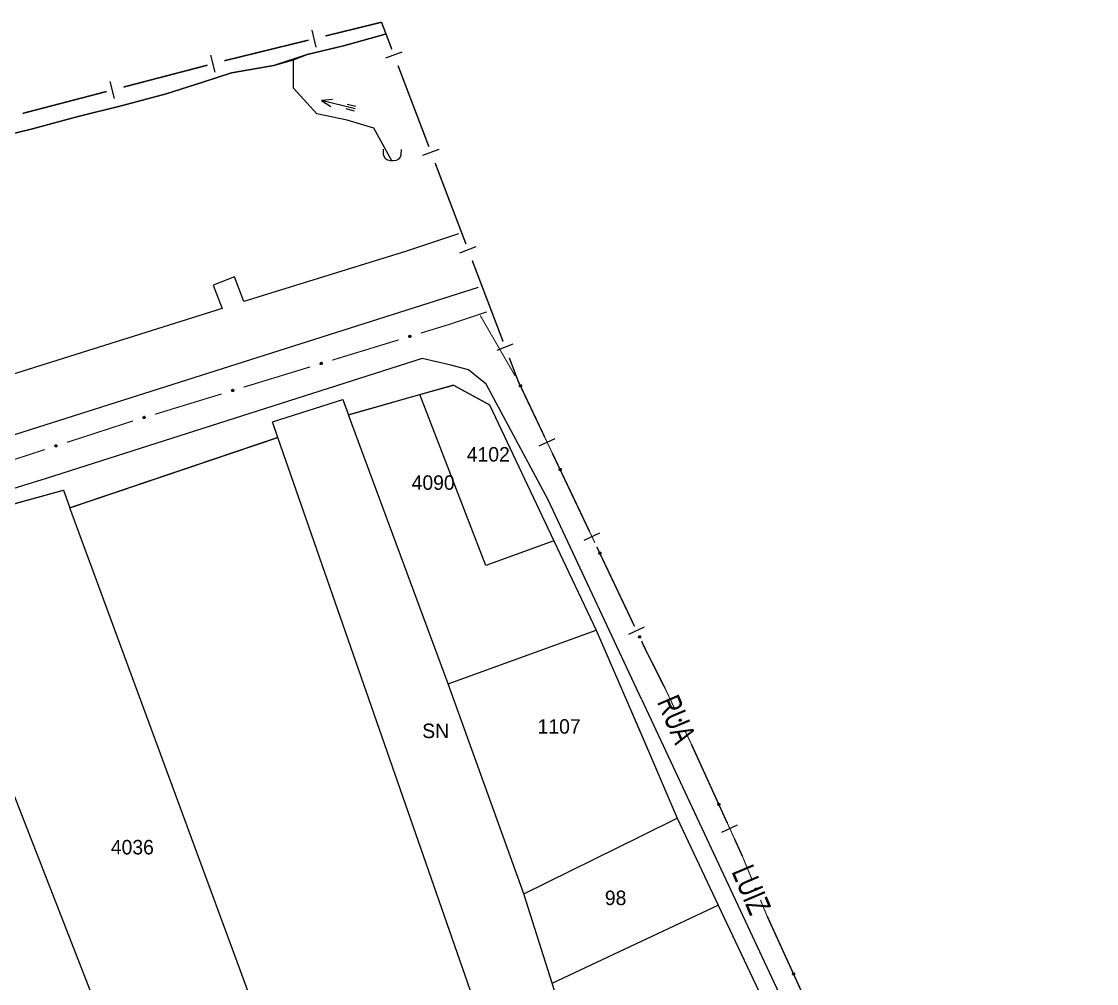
# Model space of a CAD drawing. Extents: x 203555 to 204724, y 4873703 to 4874787.
# Drawn here: x 204530.3 to 204716.1, y 4874621.2 to 4874787.4 of the extents above; entities that cross this region are included whole.
import ezdxf
from ezdxf.enums import TextEntityAlignment as Align

# ---------------------------------------------------------------- set-up
doc = ezdxf.new("R2010")
doc.units = 0
doc.header["$LTSCALE"] = 1.5
doc.header["$MEASUREMENT"] = 0
doc.linetypes.add('TRACO_00', pattern=[10, -10])
for name, color, linetype in [('CD_MALHA_LOTES', 7, 'CONTINUOUS'), ('HD-CURSO-PERENE', 170, 'CONTINUOUS'), ('HD-PRAIA', 251, 'CONTINUOUS'), ('HD-TXT-PERENE', 170, 'CONTINUOUS'), ('LM-LIM-SETORES-BAIRROS', 250, 'CONTINUOUS'), ('RU-QUADRA', 210, 'CONTINUOUS'), ('SV-EIXO-RUA-PAV', 20, 'CONTINUOUS'), ('SV-PONTE-BUEIRO', 251, 'CONTINUOUS'), ('SV-RUA-PAVIM', 7, 'CONTINUOUS'), ('SV-TXT-RUA-PAV', 7, 'CONTINUOUS'), ('Th_NmrPort', 1, 'CONTINUOUS')]:
    doc.layers.add(name, color=color, linetype=linetype)
doc.styles.add('ARIAL', font='ARIAL.SHX')

# ---------------------------------------------------------------- blocks, each defined once
blk = doc.blocks.new('COD035', base_point=(204587.944319, 4874772.283839))
at = {"layer": 'HD-TXT-PERENE'}
for p, q in [((204587.944319, 4874772.689569), (204589.444319, 4874772.689569)), ((204587.944319, 4874772.289569), (204593.944319, 4874772.289569)), ((204587.944319, 4874771.889569), (204589.444319, 4874771.889569))]:
    blk.add_line(p, q, dxfattribs=at)
blk.add_lwpolyline([(204592.144319, 4874771.689569), (204593.944319, 4874772.289569), (204592.144319, 4874772.889569)], dxfattribs=at)
blk = doc.blocks.new('COD119', base_point=(204594.296424, 4874763.285026))
at = {"layer": 'SV-PONTE-BUEIRO'}
blk.add_lwpolyline([(204592.786424, 4874761.285026), (204592.786424, 4874762.118359), (204592.786424, 4874762.243359), (204592.912257, 4874762.576692), (204593.163924, 4874762.951692), (204593.541424, 4874763.160026), (204594.044757, 4874763.285026), (204594.54809, 4874763.285026), (204595.051424, 4874763.160026), (204595.428924, 4874762.951692), (204595.68059, 4874762.576692), (204595.806424, 4874762.243359), (204595.806424, 4874762.118359), (204595.806424, 4874761.285026)], dxfattribs=at)

msp = doc.modelspace()

# ---------------------------------------------------------------- linework, layer by layer
at = {"layer": 'CD_MALHA_LOTES', "linetype": 'Continuous', "flags": 128}
for points in [[(204599.137017, 4874722.943045), (204604.909774, 4874724.578674), (204611.176137, 4874721.172235), (204622.295517, 4874697.669908)], [(204586.771834, 4874719.439544), (204599.137017, 4874722.943045)], [(204610.544125, 4874693.409065), (204599.137017, 4874722.943045)], [(204573.647842, 4874718.204996), (204585.796511, 4874722.066512)], [(204585.796511, 4874722.066512), (204586.771834, 4874719.439544)], [(204604.02483, 4874672.969743), (204586.771834, 4874719.439544)], [(204574.575236, 4874715.543208), (204573.647842, 4874718.204996)], [(204538.643638, 4874703.389101), (204574.575236, 4874715.543208)], [(204619.578952, 4874586.374418), (204574.575236, 4874715.543208)], [(204511.295175, 4874699.189465), (204537.527445, 4874706.416034)], [(204537.527445, 4874706.416034), (204538.643638, 4874703.389101)], [(204589.055451, 4874566.680472), (204538.643638, 4874703.389101)], [(204557.352884, 4874581.007519), (204511.818014, 4874697.797048)], [(204622.295517, 4874697.669908), (204610.544125, 4874693.409065)], [(204622.295517, 4874697.669908), (204629.595174, 4874682.241088)], [(204604.02483, 4874672.969743), (204629.595174, 4874682.241088)], [(204629.595174, 4874682.241088), (204637.404488, 4874664.158387)], [(204617.103073, 4874636.73161), (204604.02483, 4874672.969743)], [(204637.404488, 4874664.158387), (204643.605066, 4874649.800761)], [(204637.404238, 4874646.742894), (204643.605066, 4874649.800761)], [(204643.605066, 4874649.800761), (204650.690312, 4874634.753882)], [(204617.103073, 4874636.73161), (204637.404238, 4874646.742894)], [(204622.016366, 4874621.296795), (204617.103073, 4874636.73161)], [(204637.403976, 4874628.518417), (204650.690312, 4874634.753882)], [(204650.690312, 4874634.753882), (204661.148135, 4874612.586468)], [(204622.016366, 4874621.296795), (204637.403976, 4874628.518417)], [(204629.217815, 4874598.673872), (204622.016366, 4874621.296795)]]:
    msp.add_lwpolyline(points, dxfattribs=at)
at = {"layer": 'HD-CURSO-PERENE', "linetype": 'Continuous'}
for points in [[(204593.234579, 4874785.216819, 2.318532), (204592.574659, 4874785.020332, 2.318532), (204585.934354, 4874783.170425, 2.318532), (204579.674704, 4874781.644089, 2.318532), (204573.915837, 4874779.785849, 2.318532), (204566.549874, 4874778.471308, 2.318532), (204561.624528, 4874776.882024, 2.318532), (204555.25991, 4874774.878509, 2.318532), (204547.736607, 4874772.860782, 2.318532), (204539.861398, 4874770.921882, 2.318532), (204532.16114, 4874768.830327, 2.318532), (204524.109198, 4874766.842765, 2.318532)], [(204594.296424, 4874763.285026, 2.640538), (204591.147954, 4874768.952175, 2.46715), (204586.576058, 4874770.304076, 2.46715), (204581.347375, 4874771.435684, 2.392841), (204577.306108, 4874775.827763, 2.318532), (204577.299394, 4874780.760537, 2.318532)]]:
    msp.add_polyline3d(points, dxfattribs=at)
at = {"layer": 'HD-PRAIA', "linetype": 'TRACO_00'}
for points in [[(204524.109198, 4874766.842765, 2.318532), (204532.16114, 4874768.830327, 2.318532), (204539.861398, 4874770.921882, 2.318532), (204547.736607, 4874772.860782, 2.318532), (204555.25991, 4874774.878509, 2.318532), (204561.624528, 4874776.882024, 2.318532), (204566.549874, 4874778.471308, 2.318532), (204573.915837, 4874779.785849, 2.318532), (204577.299394, 4874780.760537, 2.318532), (204579.674704, 4874781.644089, 2.318532), (204585.934354, 4874783.170425, 2.318532), (204592.574659, 4874785.020332, 2.318532), (204593.234579, 4874785.216819, 2.318532)], [(204605.807576, 4874750.694351, 4.399189), (204596.832905, 4874747.691617, 4.399189), (204568.719614, 4874738.990303, 4.968892), (204567.118673, 4874743.245595, 4.968892), (204563.410737, 4874741.819466, 4.968892), (204564.938707, 4874737.790581, 4.523037), (204524.211007, 4874725.040918, 4.968892)]]:
    msp.add_polyline3d(points, dxfattribs=at)
at = {"layer": 'LM-LIM-SETORES-BAIRROS', "const_width": 0.25}
for points in [[(204591.545614, 4874787.003256), (204592.498938, 4874787.236713)], [(204592.498938, 4874787.236713), (204594.285457, 4874782.546962)], [(204582.803917, 4874784.862525), (204591.545614, 4874787.003256)], [(204565.475525, 4874780.619021), (204579.890018, 4874784.148948)], [(204547.903999, 4874776.035145), (204562.418258, 4874779.821474)], [(204565.32111, 4874780.578739), (204565.475525, 4874780.619021)], [(204595.353415, 4874779.743488), (204600.693206, 4874765.726119)], [(204530.486888, 4874771.491551), (204545.001147, 4874775.277879)], [(204601.761165, 4874762.922646), (204607.100956, 4874748.905277)], [(204608.168914, 4874746.101803), (204613.508705, 4874732.084434)], [(204614.576664, 4874729.28096), (204616.000608, 4874725.542995)], [(204616.000608, 4874725.542995), (204616.120527, 4874725.228199)], [(204616.120527, 4874725.228199), (204620.694747, 4874715.596015)], [(204621.981673, 4874712.886066), (204628.4163, 4874699.336321)], [(204629.703226, 4874696.626373), (204636.137853, 4874683.076628)], [(204637.424779, 4874680.366679), (204637.853754, 4874679.463363)], [(204637.853754, 4874679.463363), (204638.259047, 4874678.609916)], [(204638.259047, 4874678.609916), (204641.441285, 4874672.313147)], [(204641.441285, 4874672.313147), (204641.495471, 4874672.205927)], [(204646.040237, 4874662.565514), (204652.25826, 4874648.915012)], [(204653.501864, 4874646.184912), (204654.745468, 4874643.454812)], [(204654.745468, 4874643.454812), (204654.854329, 4874643.215828)], [(204659.123655, 4874632.886814), (204665.349989, 4874619.240102)]]:
    msp.add_lwpolyline(points, dxfattribs=at)
at = {"layer": 'LM-LIM-SETORES-BAIRROS'}
for points in [[(204581.218106, 4874782.929858), (204580.504529, 4874785.843757)], [(204593.239706, 4874781.078492), (204596.04318, 4874782.14645)], [(204563.764508, 4874778.62247), (204563.007243, 4874781.525321)], [(204546.347398, 4874774.078875), (204545.590132, 4874776.981727)], [(204599.647455, 4874764.257649), (204602.450929, 4874765.325607)], [(204606.055205, 4874747.436806), (204608.858679, 4874748.504765)], [(204612.462955, 4874730.615964), (204615.266428, 4874731.683922)], [(204619.768748, 4874714.049236), (204622.478697, 4874715.336161)], [(204627.490301, 4874697.789542), (204630.20025, 4874699.076468)], [(204635.211854, 4874681.529849), (204637.921803, 4874682.816775)], [(204651.307744, 4874647.383177), (204654.037845, 4874648.626781)]]:
    msp.add_lwpolyline(points, dxfattribs=at)
at = {"layer": 'RU-QUADRA', "linetype": 'Continuous', "const_width": 0.18, "flags": 128}
msp.add_lwpolyline([(204661.128362, 4874612.628381), (204650.690312, 4874634.753882), (204643.605066, 4874649.800761), (204637.404488, 4874664.158387), (204629.595174, 4874682.241088), (204622.295517, 4874697.669908), (204611.176137, 4874721.172235), (204604.909774, 4874724.578674), (204599.137017, 4874722.943045), (204586.771834, 4874719.439544), (204585.796511, 4874722.066512), (204573.647842, 4874718.204996), (204574.575236, 4874715.543208), (204538.643638, 4874703.389101), (204537.527445, 4874706.416034), (204511.295175, 4874699.189465)], dxfattribs=at)
at = {"layer": 'SV-EIXO-RUA-PAV', "const_width": 0.18}
for points in [[(204610.7187, 4874737.209569), (204605.026191, 4874735.31343)], [(204604.507926, 4874735.1408), (204599.291708, 4874733.548837)], [(204605.026191, 4874735.31343), (204604.507926, 4874735.1408)], [(204609.565418, 4874736.585797), (204615.563906, 4874726.192619)], [(204595.465916, 4874732.381225), (204583.988541, 4874728.87839)], [(204580.162749, 4874727.710778), (204568.685374, 4874724.207943)], [(204564.859582, 4874723.040331), (204553.382207, 4874719.537495)], [(204617.358754, 4874722.620798), (204622.506456, 4874711.781002)], [(204548.875513, 4874718.162076), (204538.139867, 4874714.67396)], [(204549.556415, 4874718.369884), (204548.875513, 4874718.162076)], [(204534.33563, 4874713.437926), (204522.922918, 4874709.729825)], [(204624.222356, 4874708.167737), (204629.370058, 4874697.327942)], [(204631.085959, 4874693.714676), (204636.233661, 4874682.874881)], [(204637.949562, 4874679.261616), (204638.259047, 4874678.609916)], [(204638.259047, 4874678.609916), (204641.090974, 4874673.006315)], [(204641.090974, 4874673.006315), (204641.495471, 4874672.205927)], [(204641.495471, 4874672.205927), (204643.245158, 4874668.494472)], [(204644.950834, 4874664.876369), (204645.803673, 4874663.067318)], [(204645.803673, 4874663.067318), (204646.040237, 4874662.565514)], [(204646.040237, 4874662.565514), (204649.955614, 4874653.970039)], [(204651.613753, 4874650.329905), (204654.515497, 4874643.959671)], [(204654.515497, 4874643.959671), (204654.854329, 4874643.215828)], [(204654.854329, 4874643.215828), (204656.452044, 4874639.350389)], [(204657.98, 4874635.653721), (204658.743978, 4874633.805388)], [(204658.743978, 4874633.805388), (204659.123655, 4874632.886814)], [(204659.123655, 4874632.886814), (204662.861662, 4874624.69314)]]:
    msp.add_lwpolyline(points, dxfattribs=at)
at = {"layer": 'SV-EIXO-RUA-PAV'}
for points in [[(204597.548368, 4874732.901685), (204597.526, 4874732.858192), (204597.497881, 4874732.825385), (204597.466554, 4874732.804773), (204597.434121, 4874732.793777), (204597.399674, 4874732.786264), (204597.363273, 4874732.786353), (204597.322893, 4874732.7954), (204597.279106, 4874732.817532), (204597.247391, 4874732.848545), (204597.22554, 4874732.878177), (204597.212127, 4874732.911336), (204597.205389, 4874732.944922), (204597.206732, 4874732.982731), (204597.2163, 4874733.023562), (204597.23962, 4874733.067053), (204597.267407, 4874733.099027), (204597.298232, 4874733.118168), (204597.331653, 4874733.131442), (204597.366913, 4874733.13869), (204597.402644, 4874733.138398), (204597.443738, 4874733.12869), (204597.486359, 4874733.105104), (204597.518565, 4874733.077754), (204597.538134, 4874733.047206), (204597.550462, 4874733.014009), (204597.558417, 4874732.97955), (204597.559851, 4874732.942955), (204597.548368, 4874732.901685)], [(204582.245201, 4874728.231238), (204582.222832, 4874728.187745), (204582.194714, 4874728.154938), (204582.163387, 4874728.134326), (204582.130954, 4874728.12333), (204582.096507, 4874728.115817), (204582.060105, 4874728.115905), (204582.019726, 4874728.124953), (204581.975938, 4874728.147085), (204581.944224, 4874728.178098), (204581.922373, 4874728.20773), (204581.90896, 4874728.240889), (204581.902222, 4874728.274475), (204581.903564, 4874728.312283), (204581.913132, 4874728.353115), (204581.936453, 4874728.396606), (204581.96424, 4874728.42858), (204581.995065, 4874728.447721), (204582.028486, 4874728.460995), (204582.063746, 4874728.468243), (204582.099477, 4874728.46795), (204582.140571, 4874728.458243), (204582.183192, 4874728.434657), (204582.215398, 4874728.407307), (204582.234967, 4874728.376759), (204582.247294, 4874728.343561), (204582.255249, 4874728.309103), (204582.256684, 4874728.272508), (204582.245201, 4874728.231238)], [(204616.538606, 4874724.604441), (204616.584909, 4874724.588691), (204616.621483, 4874724.565686), (204616.646466, 4874724.537719), (204616.662098, 4874724.507249), (204616.67458, 4874724.474276), (204616.679829, 4874724.438255), (204616.6768, 4874724.396985), (204616.661327, 4874724.350426), (204616.635298, 4874724.314508), (204616.60919, 4874724.288548), (204616.578356, 4874724.270418), (204616.546121, 4874724.25883), (204616.508524, 4874724.254614), (204616.466731, 4874724.258092), (204616.420291, 4874724.274784), (204616.384589, 4874724.297583), (204616.361135, 4874724.325269), (204616.343105, 4874724.356383), (204616.330765, 4874724.390199), (204616.325816, 4874724.425587), (204616.329394, 4874724.46766), (204616.346476, 4874724.513278), (204616.368809, 4874724.549146), (204616.396158, 4874724.572983), (204616.427189, 4874724.590044), (204616.460109, 4874724.602965), (204616.496099, 4874724.60975), (204616.538606, 4874724.604441)], [(204566.942034, 4874723.560791), (204566.919665, 4874723.517297), (204566.891547, 4874723.484491), (204566.860219, 4874723.463879), (204566.827787, 4874723.452882), (204566.793339, 4874723.44537), (204566.756938, 4874723.445458), (204566.716559, 4874723.454505), (204566.672771, 4874723.476638), (204566.641057, 4874723.507651), (204566.619206, 4874723.537283), (204566.605793, 4874723.570442), (204566.599055, 4874723.604028), (204566.600397, 4874723.641836), (204566.609965, 4874723.682667), (204566.633286, 4874723.726159), (204566.661073, 4874723.758132), (204566.691898, 4874723.777274), (204566.725319, 4874723.790548), (204566.760578, 4874723.797796), (204566.79631, 4874723.797503), (204566.837403, 4874723.787796), (204566.880024, 4874723.76421), (204566.912231, 4874723.73686), (204566.9318, 4874723.706312), (204566.944127, 4874723.673114), (204566.952082, 4874723.638656), (204566.953517, 4874723.602061), (204566.942034, 4874723.560791)], [(204551.638867, 4874718.890344), (204551.616498, 4874718.84685), (204551.58838, 4874718.814044), (204551.557052, 4874718.793431), (204551.52462, 4874718.782435), (204551.490172, 4874718.774923), (204551.453771, 4874718.775011), (204551.413392, 4874718.784058), (204551.369604, 4874718.80619), (204551.33789, 4874718.837204), (204551.316039, 4874718.866836), (204551.302626, 4874718.899994), (204551.295888, 4874718.933581), (204551.29723, 4874718.971389), (204551.306798, 4874719.01222), (204551.330119, 4874719.055712), (204551.357906, 4874719.087685), (204551.388731, 4874719.106827), (204551.422151, 4874719.1201), (204551.457411, 4874719.127349), (204551.493143, 4874719.127056), (204551.534236, 4874719.117349), (204551.576857, 4874719.093763), (204551.609064, 4874719.066412), (204551.628633, 4874719.035864), (204551.64096, 4874719.002667), (204551.648915, 4874718.968208), (204551.65035, 4874718.931613), (204551.638867, 4874718.890344)], [(204536.408413, 4874713.995649), (204536.386828, 4874713.951761), (204536.359303, 4874713.918455), (204536.32835, 4874713.897284), (204536.29612, 4874713.885708), (204536.261813, 4874713.877579), (204536.225416, 4874713.877015), (204536.18488, 4874713.885336), (204536.140703, 4874713.90668), (204536.108438, 4874713.937119), (204536.086059, 4874713.966355), (204536.072053, 4874713.999268), (204536.064714, 4874714.032728), (204536.065378, 4874714.070554), (204536.074212, 4874714.11155), (204536.096749, 4874714.155453), (204536.123958, 4874714.18792), (204536.154435, 4874714.207611), (204536.187612, 4874714.221482), (204536.222737, 4874714.229361), (204536.258468, 4874714.229709), (204536.299729, 4874714.22074), (204536.342766, 4874714.197922), (204536.375457, 4874714.171154), (204536.395571, 4874714.140962), (204536.408492, 4874714.107991), (204536.417064, 4874714.073681), (204536.419154, 4874714.037117), (204536.408413, 4874713.995649)], [(204623.402208, 4874710.15138), (204623.448511, 4874710.13563), (204623.485086, 4874710.112626), (204623.510068, 4874710.084659), (204623.525701, 4874710.054189), (204623.538182, 4874710.021215), (204623.543432, 4874709.985194), (204623.540403, 4874709.943925), (204623.524929, 4874709.897366), (204623.498901, 4874709.861447), (204623.472793, 4874709.835488), (204623.441959, 4874709.817358), (204623.409723, 4874709.805769), (204623.372127, 4874709.801554), (204623.330334, 4874709.805032), (204623.283894, 4874709.821724), (204623.248192, 4874709.844523), (204623.224738, 4874709.872208), (204623.206707, 4874709.903322), (204623.194368, 4874709.937138), (204623.189419, 4874709.972527), (204623.192997, 4874710.014599), (204623.210079, 4874710.060218), (204623.232412, 4874710.096086), (204623.259761, 4874710.119922), (204623.290792, 4874710.136984), (204623.323712, 4874710.149905), (204623.359701, 4874710.156689), (204623.402208, 4874710.15138)], [(204630.265811, 4874695.69832), (204630.312114, 4874695.68257), (204630.348688, 4874695.659565), (204630.373671, 4874695.631598), (204630.389303, 4874695.601128), (204630.401785, 4874695.568154), (204630.407035, 4874695.532134), (204630.404005, 4874695.490864), (204630.388532, 4874695.444305), (204630.362504, 4874695.408387), (204630.336395, 4874695.382427), (204630.305561, 4874695.364297), (204630.273326, 4874695.352709), (204630.235729, 4874695.348493), (204630.193937, 4874695.351971), (204630.147496, 4874695.368663), (204630.111794, 4874695.391462), (204630.08834, 4874695.419148), (204630.07031, 4874695.450262), (204630.057971, 4874695.484078), (204630.053021, 4874695.519466), (204630.056599, 4874695.561539), (204630.073682, 4874695.607157), (204630.096014, 4874695.643025), (204630.123363, 4874695.666862), (204630.154395, 4874695.683923), (204630.187315, 4874695.696844), (204630.223304, 4874695.703629), (204630.265811, 4874695.69832)], [(204637.129413, 4874681.245259), (204637.175716, 4874681.229509), (204637.212291, 4874681.206505), (204637.237274, 4874681.178538), (204637.252906, 4874681.148068), (204637.265388, 4874681.115094), (204637.270637, 4874681.079073), (204637.267608, 4874681.037804), (204637.252135, 4874680.991244), (204637.226106, 4874680.955326), (204637.199998, 4874680.929367), (204637.169164, 4874680.911237), (204637.136929, 4874680.899648), (204637.099332, 4874680.895433), (204637.057539, 4874680.898911), (204637.011099, 4874680.915603), (204636.975397, 4874680.938402), (204636.951943, 4874680.966087), (204636.933913, 4874680.997201), (204636.921573, 4874681.031017), (204636.916624, 4874681.066406), (204636.920202, 4874681.108478), (204636.937284, 4874681.154097), (204636.959617, 4874681.189965), (204636.986966, 4874681.213801), (204637.017997, 4874681.230862), (204637.050917, 4874681.243784), (204637.086906, 4874681.250568), (204637.129413, 4874681.245259)], [(204644.136298, 4874666.862324), (204644.182557, 4874666.846443), (204644.219066, 4874666.823335), (204644.24397, 4874666.795297), (204644.259516, 4874666.764783), (204644.271904, 4874666.731774), (204644.277052, 4874666.695739), (204644.273906, 4874666.654478), (204644.258301, 4874666.607963), (204644.232171, 4874666.572118), (204644.205989, 4874666.546233), (204644.175104, 4874666.52819), (204644.142836, 4874666.516693), (204644.105228, 4874666.512583), (204644.063445, 4874666.51618), (204644.017052, 4874666.533003), (204643.981415, 4874666.555903), (204643.958039, 4874666.583655), (204643.940097, 4874666.614819), (204643.927853, 4874666.64867), (204643.923004, 4874666.684072), (204643.926701, 4874666.726135), (204643.943912, 4874666.771705), (204643.966346, 4874666.807509), (204643.993762, 4874666.831268), (204644.024842, 4874666.848242), (204644.057798, 4874666.86107), (204644.093807, 4874666.867753), (204644.136298, 4874666.862324)], [(204650.8253, 4874652.326358), (204650.871347, 4874652.309873), (204650.90755, 4874652.286289), (204650.932084, 4874652.257927), (204650.947229, 4874652.227212), (204650.959184, 4874652.194044), (204650.963859, 4874652.157944), (204650.960173, 4874652.116728), (204650.94396, 4874652.070421), (204650.917363, 4874652.034922), (204650.890845, 4874652.009381), (204650.859726, 4874651.991745), (204650.82731, 4874651.980671), (204650.789651, 4874651.977055), (204650.747919, 4874651.981198), (204650.70175, 4874651.998628), (204650.666416, 4874652.021993), (204650.643406, 4874652.050048), (204650.625874, 4874652.081445), (204650.614074, 4874652.115453), (204650.609689, 4874652.150916), (204650.613937, 4874652.192926), (204650.631743, 4874652.238267), (204650.654645, 4874652.273775), (204650.68237, 4874652.297173), (204650.713669, 4874652.313738), (204650.74679, 4874652.326133), (204650.782883, 4874652.332343), (204650.8253, 4874652.326358)], [(204657.262871, 4874637.676889), (204657.308303, 4874637.658781), (204657.343647, 4874637.633927), (204657.36716, 4874637.604713), (204657.381205, 4874637.57348), (204657.391976, 4874637.539909), (204657.395368, 4874637.503666), (204657.390222, 4874637.462606), (204657.372376, 4874637.416904), (204657.344537, 4874637.382371), (204657.317129, 4874637.357787), (204657.285404, 4874637.341265), (204657.252616, 4874637.331349), (204657.214852, 4874637.329071), (204657.173293, 4874637.334692), (204657.127772, 4874637.353748), (204657.093289, 4874637.378352), (204657.071288, 4874637.407206), (204657.054881, 4874637.439205), (204657.044296, 4874637.473611), (204657.041171, 4874637.509207), (204657.046906, 4874637.55104), (204657.066311, 4874637.59572), (204657.090457, 4874637.630393), (204657.118995, 4874637.652793), (204657.150862, 4874637.668237), (204657.184402, 4874637.679449), (204657.220693, 4874637.684375), (204657.262871, 4874637.676889)], [(204663.732287, 4874623.049957), (204663.778343, 4874623.033498), (204663.81456, 4874623.009935), (204663.83911, 4874622.981587), (204663.854273, 4874622.950881), (204663.866247, 4874622.917719), (204663.870943, 4874622.881622), (204663.86728, 4874622.840404), (204663.851094, 4874622.794088), (204663.824517, 4874622.758574), (204663.798013, 4874622.733018), (204663.766904, 4874622.715364), (204663.734495, 4874622.704271), (204663.696838, 4874622.700634), (204663.655104, 4874622.704753), (204663.608925, 4874622.722156), (204663.573577, 4874622.745501), (204663.550551, 4874622.773543), (204663.533, 4874622.80493), (204663.521182, 4874622.838932), (204663.516777, 4874622.874392), (204663.521, 4874622.916405), (204663.538781, 4874622.961755), (204663.561662, 4874622.997276), (204663.589373, 4874623.02069), (204663.620663, 4874623.037273), (204663.653777, 4874623.049687), (204663.689867, 4874623.055918), (204663.732287, 4874623.049957)]]:
    msp.add_lwpolyline(points, close=True, dxfattribs=at)
for points in [[(204597.518565, 4874733.077754), (204597.205389, 4874732.944922)], [(204597.486359, 4874733.105104), (204597.206732, 4874732.982731)], [(204597.500094, 4874733.091754), (204597.210278, 4874732.96621)], [(204597.524806, 4874733.062203), (204597.211498, 4874732.92949)], [(204597.538134, 4874733.047206), (204597.212127, 4874732.911336)], [(204597.461822, 4874733.114313), (204597.214278, 4874733.004524)], [(204597.443738, 4874733.12869), (204597.2163, 4874733.023562)], [(204597.541687, 4874733.030262), (204597.219753, 4874732.897769)], [(204597.550462, 4874733.014009), (204597.22554, 4874732.878177)], [(204597.418618, 4874733.129661), (204597.235244, 4874733.048016)], [(204597.402644, 4874733.138398), (204597.23962, 4874733.067053)], [(204597.551136, 4874732.994626), (204597.241744, 4874732.863108)], [(204597.558417, 4874732.97955), (204597.247391, 4874732.848545)], [(204597.380813, 4874733.136669), (204597.259507, 4874733.085381)], [(204597.366913, 4874733.13869), (204597.267407, 4874733.099027)], [(204597.554569, 4874732.960007), (204597.267761, 4874732.833955)], [(204597.559851, 4874732.942955), (204597.279106, 4874732.817532)], [(204597.55278, 4874732.923795), (204597.303821, 4874732.809294)], [(204597.548368, 4874732.901685), (204597.322893, 4874732.7954)], [(204597.535221, 4874732.878489), (204597.350033, 4874732.793438)], [(204597.526, 4874732.858192), (204597.363273, 4874732.786353)], [(204597.510051, 4874732.839421), (204597.389652, 4874732.789836)], [(204597.497881, 4874732.825385), (204597.399674, 4874732.786264)], [(204582.215398, 4874728.407307), (204581.902222, 4874728.274475)], [(204582.183192, 4874728.434657), (204581.903564, 4874728.312283)], [(204582.196927, 4874728.421306), (204581.907111, 4874728.295763)], [(204582.221639, 4874728.391755), (204581.908331, 4874728.259043)], [(204582.234967, 4874728.376759), (204581.90896, 4874728.240889)], [(204582.158655, 4874728.443866), (204581.911111, 4874728.334077)], [(204582.140571, 4874728.458243), (204581.913132, 4874728.353115)], [(204582.23852, 4874728.359814), (204581.916585, 4874728.227322)], [(204582.247294, 4874728.343561), (204581.922373, 4874728.20773)], [(204582.115451, 4874728.459214), (204581.932077, 4874728.377569)], [(204582.099477, 4874728.46795), (204581.936453, 4874728.396606)], [(204582.247969, 4874728.324179), (204581.938577, 4874728.192661)], [(204582.255249, 4874728.309103), (204581.944224, 4874728.178098)], [(204582.077646, 4874728.466222), (204581.95634, 4874728.414934)], [(204582.063746, 4874728.468243), (204581.96424, 4874728.42858)], [(204582.251402, 4874728.28956), (204581.964594, 4874728.163508)], [(204582.256684, 4874728.272508), (204581.975938, 4874728.147085)], [(204582.249613, 4874728.253348), (204582.000654, 4874728.138847)], [(204582.245201, 4874728.231238), (204582.019726, 4874728.124953)], [(204582.232054, 4874728.208042), (204582.046866, 4874728.122991)], [(204582.222832, 4874728.187745), (204582.060105, 4874728.115905)], [(204582.206884, 4874728.168974), (204582.086485, 4874728.119389)], [(204582.194714, 4874728.154938), (204582.096507, 4874728.115817)], [(204616.325816, 4874724.425587), (204616.420291, 4874724.274784)], [(204616.329394, 4874724.46766), (204616.466731, 4874724.258092)], [(204616.330727, 4874724.404245), (204616.399246, 4874724.29177)], [(204616.330765, 4874724.390199), (204616.384589, 4874724.297583)], [(204616.332117, 4874724.44267), (204616.439764, 4874724.273247)], [(204616.340964, 4874724.487657), (204616.48586, 4874724.258884)], [(204616.346476, 4874724.513278), (204616.508524, 4874724.254614)], [(204616.357669, 4874724.528822), (204616.524346, 4874724.260544)], [(204616.368809, 4874724.549146), (204616.546121, 4874724.25883)], [(204616.383278, 4874724.5576), (204616.560491, 4874724.267135)], [(204616.396158, 4874724.572983), (204616.578356, 4874724.270418)], [(204616.412398, 4874724.578982), (204616.590659, 4874724.279951)], [(204616.427189, 4874724.590044), (204616.60919, 4874724.288548)], [(204616.446264, 4874724.593553), (204616.621721, 4874724.306787)], [(204616.460109, 4874724.602965), (204616.635298, 4874724.314508)], [(204616.480005, 4874724.602024), (204616.646744, 4874724.336797)], [(204616.496099, 4874724.60975), (204616.661327, 4874724.350426)], [(204616.516088, 4874724.605564), (204616.665852, 4874724.376082)], [(204616.538606, 4874724.604441), (204616.6768, 4874724.396985)], [(204616.563479, 4874724.594837), (204616.674762, 4874724.42412)], [(204616.584909, 4874724.588691), (204616.679829, 4874724.438255)], [(204616.605815, 4874724.575667), (204616.672516, 4874724.463839)], [(204616.621483, 4874724.565686), (204616.67458, 4874724.474276)], [(204566.912231, 4874723.73686), (204566.599055, 4874723.604028)], [(204566.880024, 4874723.76421), (204566.600397, 4874723.641836)], [(204566.893759, 4874723.750859), (204566.603944, 4874723.625316)], [(204566.918471, 4874723.721308), (204566.605164, 4874723.588595)], [(204566.9318, 4874723.706312), (204566.605793, 4874723.570442)], [(204566.855488, 4874723.773419), (204566.607944, 4874723.66363)], [(204566.837403, 4874723.787796), (204566.609965, 4874723.682667)], [(204566.935353, 4874723.689367), (204566.613418, 4874723.556875)], [(204566.944127, 4874723.673114), (204566.619206, 4874723.537283)], [(204566.812284, 4874723.788766), (204566.62891, 4874723.707122)], [(204566.79631, 4874723.797503), (204566.633286, 4874723.726159)], [(204566.944802, 4874723.653731), (204566.63541, 4874723.522213)], [(204566.952082, 4874723.638656), (204566.641057, 4874723.507651)], [(204566.774479, 4874723.795775), (204566.653173, 4874723.744486)], [(204566.760578, 4874723.797796), (204566.661073, 4874723.758132)], [(204566.948234, 4874723.619112), (204566.661427, 4874723.493061)], [(204566.953517, 4874723.602061), (204566.672771, 4874723.476638)], [(204566.946446, 4874723.5829), (204566.697487, 4874723.468399)], [(204566.942034, 4874723.560791), (204566.716559, 4874723.454505)], [(204566.928887, 4874723.537595), (204566.743699, 4874723.452543)], [(204566.919665, 4874723.517297), (204566.756938, 4874723.445458)], [(204566.903717, 4874723.498527), (204566.783318, 4874723.448942)], [(204566.891547, 4874723.484491), (204566.793339, 4874723.44537)], [(204551.609064, 4874719.066412), (204551.295888, 4874718.933581)], [(204551.576857, 4874719.093763), (204551.29723, 4874718.971389)], [(204551.590592, 4874719.080412), (204551.300777, 4874718.954869)], [(204551.615304, 4874719.050861), (204551.301997, 4874718.918148)], [(204551.628633, 4874719.035864), (204551.302626, 4874718.899994)], [(204551.552321, 4874719.102972), (204551.304777, 4874718.993183)], [(204551.534236, 4874719.117349), (204551.306798, 4874719.01222)], [(204551.632186, 4874719.01892), (204551.310251, 4874718.886428)], [(204551.64096, 4874719.002667), (204551.316039, 4874718.866836)], [(204551.509117, 4874719.118319), (204551.325743, 4874719.036674)], [(204551.493143, 4874719.127056), (204551.330119, 4874719.055712)], [(204551.641635, 4874718.983284), (204551.332243, 4874718.851766)], [(204551.648915, 4874718.968208), (204551.33789, 4874718.837204)], [(204551.471312, 4874719.125328), (204551.350006, 4874719.074039)], [(204551.457411, 4874719.127349), (204551.357906, 4874719.087685)], [(204551.645067, 4874718.948665), (204551.35826, 4874718.822613)], [(204551.65035, 4874718.931613), (204551.369604, 4874718.80619)], [(204551.643279, 4874718.912453), (204551.39432, 4874718.797952)], [(204551.638867, 4874718.890344), (204551.413392, 4874718.784058)], [(204551.62572, 4874718.867148), (204551.440532, 4874718.782096)], [(204551.616498, 4874718.84685), (204551.453771, 4874718.775011)], [(204551.60055, 4874718.82808), (204551.480151, 4874718.778495)], [(204551.58838, 4874718.814044), (204551.490172, 4874718.774923)], [(204536.375457, 4874714.171154), (204536.064714, 4874714.032728)], [(204536.342766, 4874714.197922), (204536.065378, 4874714.070554)], [(204536.356738, 4874714.18482), (204536.06922, 4874714.0541)], [(204536.381976, 4874714.155717), (204536.071099, 4874714.017407)], [(204536.395571, 4874714.140962), (204536.072053, 4874713.999268)], [(204536.318068, 4874714.20669), (204536.072532, 4874714.092479)], [(204536.299729, 4874714.22074), (204536.074212, 4874714.11155)], [(204536.399428, 4874714.124084), (204536.079921, 4874713.98584)], [(204536.408492, 4874714.107991), (204536.086059, 4874713.966355)], [(204536.274596, 4874714.22126), (204536.092715, 4874714.13634)], [(204536.258468, 4874714.229709), (204536.096749, 4874714.155453)], [(204536.409514, 4874714.088624), (204536.10253, 4874713.951578)], [(204536.417064, 4874714.073681), (204536.108438, 4874713.937119)], [(204536.236671, 4874714.22759), (204536.116304, 4874714.174134)], [(204536.222737, 4874714.229361), (204536.123958, 4874714.18792)], [(204536.413567, 4874714.054072), (204536.129066, 4874713.922897)], [(204536.419154, 4874714.037117), (204536.140703, 4874713.90668)], [(204536.412428, 4874714.017833), (204536.165562, 4874713.898886)], [(204536.408413, 4874713.995649), (204536.18488, 4874713.885336)], [(204536.395684, 4874713.97222), (204536.212051, 4874713.883862)], [(204536.386828, 4874713.951761), (204536.225416, 4874713.877015)], [(204536.371219, 4874713.932707), (204536.251729, 4874713.880971)], [(204536.359303, 4874713.918455), (204536.261813, 4874713.877579)], [(204623.189419, 4874709.972527), (204623.283894, 4874709.821724)], [(204623.192997, 4874710.014599), (204623.330334, 4874709.805032)], [(204623.194329, 4874709.951185), (204623.262848, 4874709.838709)], [(204623.194368, 4874709.937138), (204623.248192, 4874709.844523)], [(204623.195719, 4874709.989609), (204623.303367, 4874709.820187)], [(204623.204567, 4874710.034596), (204623.349462, 4874709.805823)], [(204623.210079, 4874710.060218), (204623.372127, 4874709.801554)], [(204623.221271, 4874710.075762), (204623.387949, 4874709.807484)], [(204623.232412, 4874710.096086), (204623.409723, 4874709.805769)], [(204623.24688, 4874710.104539), (204623.424093, 4874709.814075)], [(204623.259761, 4874710.119922), (204623.441959, 4874709.817358)], [(204623.276001, 4874710.125921), (204623.454261, 4874709.82689)], [(204623.290792, 4874710.136984), (204623.472793, 4874709.835488)], [(204623.309866, 4874710.140493), (204623.485324, 4874709.853726)], [(204623.323712, 4874710.149905), (204623.498901, 4874709.861447)], [(204623.343608, 4874710.148964), (204623.510347, 4874709.883736)], [(204623.359701, 4874710.156689), (204623.524929, 4874709.897366)], [(204623.379691, 4874710.152504), (204623.529455, 4874709.923022)], [(204623.402208, 4874710.15138), (204623.540403, 4874709.943925)], [(204623.427081, 4874710.141776), (204623.538364, 4874709.971059)], [(204623.448511, 4874710.13563), (204623.543432, 4874709.985194)], [(204623.469417, 4874710.122607), (204623.536119, 4874710.010778)], [(204623.485086, 4874710.112626), (204623.538182, 4874710.021215)], [(204630.053021, 4874695.519466), (204630.147496, 4874695.368663)], [(204630.056599, 4874695.561539), (204630.193937, 4874695.351971)], [(204630.057932, 4874695.498124), (204630.126451, 4874695.385649)], [(204630.057971, 4874695.484078), (204630.111794, 4874695.391462)], [(204630.059322, 4874695.536549), (204630.166969, 4874695.367126)], [(204630.068169, 4874695.581536), (204630.213065, 4874695.352763)], [(204630.073682, 4874695.607157), (204630.235729, 4874695.348493)], [(204630.084874, 4874695.622701), (204630.251551, 4874695.354423)], [(204630.096014, 4874695.643025), (204630.273326, 4874695.352709)], [(204630.110483, 4874695.651479), (204630.287696, 4874695.361014)], [(204630.123363, 4874695.666862), (204630.305561, 4874695.364297)], [(204630.139603, 4874695.672861), (204630.317864, 4874695.37383)], [(204630.154395, 4874695.683923), (204630.336395, 4874695.382427)], [(204630.173469, 4874695.687432), (204630.348926, 4874695.400665)], [(204630.187315, 4874695.696844), (204630.362504, 4874695.408387)], [(204630.207211, 4874695.695903), (204630.37395, 4874695.430676)], [(204630.223304, 4874695.703629), (204630.388532, 4874695.444305)], [(204630.243294, 4874695.699443), (204630.393057, 4874695.469961)], [(204630.265811, 4874695.69832), (204630.404005, 4874695.490864)], [(204630.290684, 4874695.688716), (204630.401967, 4874695.517999)], [(204630.312114, 4874695.68257), (204630.407035, 4874695.532134)], [(204630.33302, 4874695.669546), (204630.399721, 4874695.557718)], [(204630.348688, 4874695.659565), (204630.401785, 4874695.568154)], [(204636.916624, 4874681.066406), (204637.011099, 4874680.915603)], [(204636.920202, 4874681.108478), (204637.057539, 4874680.898911)], [(204636.921534, 4874681.045064), (204636.990054, 4874680.932588)], [(204636.921573, 4874681.031017), (204636.975397, 4874680.938402)], [(204636.922924, 4874681.083488), (204637.030572, 4874680.914065)], [(204636.931772, 4874681.128475), (204637.076667, 4874680.899702)], [(204636.937284, 4874681.154097), (204637.099332, 4874680.895433)], [(204636.948477, 4874681.16964), (204637.115154, 4874680.901363)], [(204636.959617, 4874681.189965), (204637.136929, 4874680.899648)], [(204636.974085, 4874681.198418), (204637.151299, 4874680.907953)], [(204636.986966, 4874681.213801), (204637.169164, 4874680.911237)], [(204637.003206, 4874681.2198), (204637.181466, 4874680.920769)], [(204637.017997, 4874681.230862), (204637.199998, 4874680.929367)], [(204637.037072, 4874681.234372), (204637.212529, 4874680.947605)], [(204637.050917, 4874681.243784), (204637.226106, 4874680.955326)], [(204637.070813, 4874681.242842), (204637.237552, 4874680.977615)], [(204637.086906, 4874681.250568), (204637.252135, 4874680.991244)], [(204637.106896, 4874681.246383), (204637.25666, 4874681.016901)], [(204637.129413, 4874681.245259), (204637.267608, 4874681.037804)], [(204637.154286, 4874681.235655), (204637.26557, 4874681.064938)], [(204637.175716, 4874681.229509), (204637.270637, 4874681.079073)], [(204637.196622, 4874681.216485), (204637.263324, 4874681.104657)], [(204637.212291, 4874681.206505), (204637.265388, 4874681.115094)], [(204643.923004, 4874666.684072), (204644.017052, 4874666.533003)], [(204643.926701, 4874666.726135), (204644.063445, 4874666.51618)], [(204643.927853, 4874666.64867), (204643.981415, 4874666.555903)], [(204643.927854, 4874666.662717), (204643.996055, 4874666.550048)], [(204643.929353, 4874666.701137), (204644.036521, 4874666.531411)], [(204643.938328, 4874666.746099), (204644.082576, 4874666.516917)], [(204643.943912, 4874666.771705), (204644.105228, 4874666.512583)], [(204643.955149, 4874666.787217), (204644.121066, 4874666.518469)], [(204643.966346, 4874666.807509), (204644.142836, 4874666.516693)], [(204643.980839, 4874666.815922), (204644.15723, 4874666.524957)], [(204643.993762, 4874666.831268), (204644.175104, 4874666.52819)], [(204644.01002, 4874666.837221), (204644.187434, 4874666.537688)], [(204644.024842, 4874666.848242), (204644.205989, 4874666.546233)], [(204644.043926, 4874666.851697), (204644.218572, 4874666.564435)], [(204644.057798, 4874666.86107), (204644.232171, 4874666.572118)], [(204644.077692, 4874666.860072), (204644.24368, 4874666.594375)], [(204644.093807, 4874666.867753), (204644.258301, 4874666.607963)], [(204644.113784, 4874666.863511), (204644.262899, 4874666.633606)], [(204644.136298, 4874666.862324), (204644.273906, 4874666.654478)], [(204644.161144, 4874666.852649), (204644.271944, 4874666.681618)], [(204644.182557, 4874666.846443), (204644.277052, 4874666.695739)], [(204644.203426, 4874666.83336), (204644.269811, 4874666.721343)], [(204644.219066, 4874666.823335), (204644.271904, 4874666.731774)], [(204650.609689, 4874652.150916), (204650.70175, 4874651.998628)], [(204650.613937, 4874652.192926), (204650.747919, 4874651.981198)], [(204650.614074, 4874652.115453), (204650.666416, 4874652.021993)], [(204650.614259, 4874652.129499), (204650.680978, 4874652.015946)], [(204650.616261, 4874652.167896), (204650.721196, 4874651.99678)], [(204650.625824, 4874652.212736), (204650.767058, 4874651.981685)], [(204650.631743, 4874652.238267), (204650.789651, 4874651.977055)], [(204650.643182, 4874652.253631), (204650.805566, 4874651.982732)], [(204650.654645, 4874652.273775), (204650.82731, 4874651.980671)], [(204650.669246, 4874652.281997), (204650.841811, 4874651.988747)], [(204650.68237, 4874652.297173), (204650.859726, 4874651.991745)], [(204650.698703, 4874652.302912), (204650.872179, 4874652.00108)], [(204650.713669, 4874652.313738), (204650.890845, 4874652.009381)], [(204650.732797, 4874652.316943), (204650.903665, 4874652.027418)], [(204650.74679, 4874652.326133), (204650.917363, 4874652.034922)], [(204650.766669, 4874652.324875), (204650.929163, 4874652.057026)], [(204650.782883, 4874652.332343), (204650.94396, 4874652.070421)], [(204650.802804, 4874652.32784), (204650.948894, 4874652.096002)], [(204650.8253, 4874652.326358), (204650.960173, 4874652.116728)], [(204650.850017, 4874652.316359), (204650.958567, 4874652.143892)], [(204650.871347, 4874652.309873), (204650.963859, 4874652.157944)], [(204650.892042, 4874652.296518), (204650.956954, 4874652.183641)], [(204650.90755, 4874652.286289), (204650.959184, 4874652.194044)], [(204657.041171, 4874637.509207), (204657.127772, 4874637.353748)], [(204657.044296, 4874637.473611), (204657.093289, 4874637.378352)], [(204657.044979, 4874637.487641), (204657.107627, 4874637.371793)], [(204657.046906, 4874637.55104), (204657.173293, 4874637.334692)], [(204657.048341, 4874637.525943), (204657.14714, 4874637.351212)], [(204657.059489, 4874637.570416), (204657.192437, 4874637.334499)], [(204657.066311, 4874637.59572), (204657.214852, 4874637.329071)], [(204657.078287, 4874637.610668), (204657.230958, 4874637.33418)], [(204657.090457, 4874637.630393), (204657.252616, 4874637.331349)], [(204657.105341, 4874637.638092), (204657.267394, 4874637.338905)], [(204657.118995, 4874637.652793), (204657.285404, 4874637.341265)], [(204657.135522, 4874637.657949), (204657.29818, 4874637.350153)], [(204657.150862, 4874637.668237), (204657.317129, 4874637.357787)], [(204657.170091, 4874637.670762), (204657.33058, 4874637.375357)], [(204657.184402, 4874637.679449), (204657.344537, 4874637.382371)], [(204657.204224, 4874637.677487), (204657.357113, 4874637.404042)], [(204657.220693, 4874637.684375), (204657.372376, 4874637.416904)], [(204657.240441, 4874637.679168), (204657.378214, 4874637.442294)], [(204657.262871, 4874637.676889), (204657.390222, 4874637.462606)], [(204657.287217, 4874637.66602), (204657.389581, 4874637.48981)], [(204657.308303, 4874637.658781), (204657.395368, 4874637.503666)], [(204657.328512, 4874637.6447), (204657.389379, 4874637.529592)], [(204657.343647, 4874637.633927), (204657.391976, 4874637.539909)], [(204663.516777, 4874622.874392), (204663.608925, 4874622.722156)], [(204663.521, 4874622.916405), (204663.655104, 4874622.704753)], [(204663.521182, 4874622.838932), (204663.573577, 4874622.745501)], [(204663.521359, 4874622.852977), (204663.588143, 4874622.739463)], [(204663.523339, 4874622.891376), (204663.628372, 4874622.72032)], [(204663.532876, 4874622.936221), (204663.674242, 4874622.705251)], [(204663.538781, 4874622.961755), (204663.696838, 4874622.700634)], [(204663.550211, 4874622.977126), (204663.712749, 4874622.70632)], [(204663.561662, 4874622.997276), (204663.734495, 4874622.704271)], [(204663.576258, 4874623.005506), (204663.748991, 4874622.712355)], [(204663.589373, 4874623.02069), (204663.766904, 4874622.715364)], [(204663.605704, 4874623.026439), (204663.779352, 4874622.724706)], [(204663.620663, 4874623.037273), (204663.798013, 4874622.733018)], [(204663.639789, 4874623.040489), (204663.810822, 4874622.751062)], [(204663.653777, 4874623.049687), (204663.824517, 4874622.758574)], [(204663.673657, 4874623.04844), (204663.836304, 4874622.780684)], [(204663.689867, 4874623.055918), (204663.851094, 4874622.794088)], [(204663.70979, 4874623.051426), (204663.856012, 4874622.819672)], [(204663.732287, 4874623.049957), (204663.86728, 4874622.840404)], [(204663.75701, 4874623.039973), (204663.865658, 4874622.867567)], [(204663.778343, 4874623.033498), (204663.870943, 4874622.881622)], [(204663.799046, 4874623.020155), (204663.864023, 4874622.907316)], [(204663.81456, 4874623.009935), (204663.866247, 4874622.917719)]]:
    msp.add_lwpolyline(points, dxfattribs=at)
at = {"layer": 'SV-RUA-PAVIM', "linetype": 'Continuous'}
for points in [[(204609.192199, 4874741.400981, 4.25057), (204504.700944, 4874708.236387, 4.25057), (204406.705716, 4874677.084452, 4.349649), (204374.342742, 4874666.919664, 4.249288), (204329.391379, 4874652.878433, 3.885287), (204302.048991, 4874644.533424, 3.900776), (204293.027429, 4874641.967986, 3.908521)], [(204599.531462, 4874729.189226, 4.300109), (204534.573558, 4874708.457311, 4.300109), (204444.538073, 4874680.547497, 3.953333)], [(204637.404576, 4874670.313995, 4.324879), (204621.281452, 4874704.743387, 4.324879), (204610.60335, 4874724.751349, 4.399189), (204607.502146, 4874727.221857, 4.324879), (204604.486977, 4874728.030535, 4.324879), (204599.531462, 4874729.189226, 4.201031)], [(204637.404576, 4874670.313995, 4.324879), (204676.552833, 4874586.716631, 5.167049), (204714.954792, 4874503.428669, 7.198166), (204716.055105, 4874499.693566, 7.222936), (204715.709053, 4874495.840751, 7.247706), (204702.726511, 4874467.807286, 7.79264), (204695.268576, 4874452.120432, 9.080665)]]:
    msp.add_polyline3d(points, dxfattribs=at)

# ---------------------------------------------------------------- block references
at = {"layer": 'HD-TXT-PERENE', "rotation": 166}
msp.add_blockref('COD035', (204587.944319, 4874772.283839), dxfattribs=at)
at = {"layer": 'SV-PONTE-BUEIRO', "rotation": 178}
msp.add_blockref('COD119', (204594.296424, 4874763.285026, 3.036854), dxfattribs=at)

# ---------------------------------------------------------------- texts
at = {"layer": 'SV-TXT-RUA-PAV', "style": 'ARIAL', "width": 0.7}
for s, p in [('RUA', (204640.049409, 4874669.864684)), ('LUIZ', (204652.926772, 4874640.545471))]:
    msp.add_text(s, height=4, rotation=293, dxfattribs=at).set_placement(p)
at = {"layer": 'Th_NmrPort', "color": 1}
for s, p in [('4102', (204607.232283, 4874712.611064)), ('4090', (204597.70396, 4874707.730364)), ('1107', (204619.470385, 4874665.618175)), ('SN', (204599.53609, 4874664.852534)), ('4036', (204545.71937, 4874644.765208)), ('98', (204631.093957, 4874636.007161))]:
    msp.add_text(s, height=2.5, dxfattribs=at).set_placement(p, align=Align.MIDDLE_LEFT)

doc.saveas('drawing.dxf')
